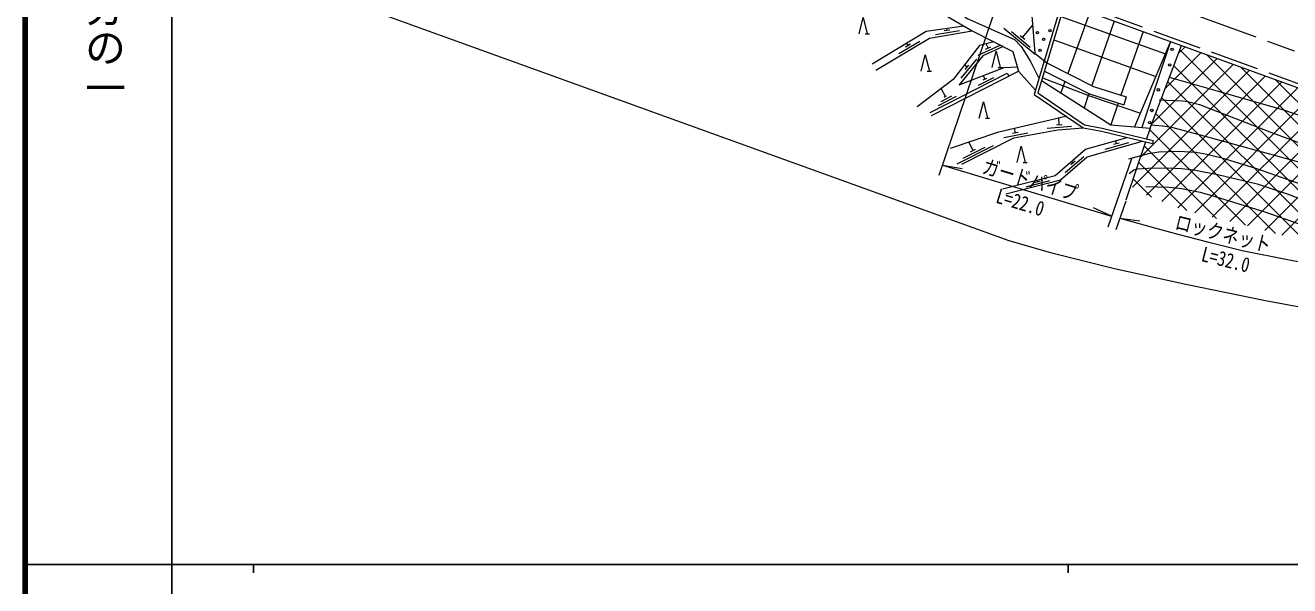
# Model space of a CAD drawing. Units: millimetres at full size, sheet at 1:1000; details may follow other scales. Extents: x 40000 to 680000, y 20000 to 380000.
# Drawn here: x 40000 to 195210, y 202409 to 271214 of the extents above; entities that cross this region are included whole.
import ezdxf
from ezdxf.enums import TextEntityAlignment as Align

# ---------------------------------------------------------------- set-up
doc = ezdxf.new("R2010")
doc.units = ezdxf.units.MM
doc.header["$LTSCALE"] = 1000
doc.linetypes.add('CHAIN', pattern=[18.5, 12, -1.5, 3.5, -1.5])
doc.linetypes.add('DASHED', pattern=[7.5, 6, -1.5])
for name, color, linetype, lineweight in [('M-BGD', 7, 'Continuous', 13), ('M-BMK', 2, 'CHAIN', 13), ('M-STR-HTXT', 7, 'Continuous', 13), ('M-TTL', 2, 'Continuous', 140), ('M-TTL-BAND', 7, 'Continuous', 25)]:
    doc.layers.add(name, color=color, linetype=linetype, lineweight=lineweight)
doc.styles.add('@ＭＳ ゴシック', font='')
doc.styles.add('ＭＳ ゴシック', font='')
doc.styles.get('@ＭＳ ゴシック').set_extended_font_data('@MS Gothic')
doc.styles.get('ＭＳ ゴシック').set_extended_font_data('MS Gothic')

msp = doc.modelspace()

# ---------------------------------------------------------------- hatches: boundary and pattern name
at = {"layer": 'M-BGD'}
h = msp.add_hatch(dxfattribs=at)
h.set_pattern_fill('USER', color=256, style=0, pattern_type=2)
h.set_pattern_definition([(45, (0, 0), (-1347.038, 1347.038), []), (135, (0, 0), (-1347.038, -1347.038), [])])
h.paths.add_polyline_path([(181910, 268743), (178063, 258595), (177625, 257285), (178466, 257082), (178372, 256693), (177498, 256905), (175680, 251471), (176987, 250627), (181180, 248889), (184590, 247901), (190147, 246572), (194988, 245243), (202249, 243267), (206523, 241483), (211019, 258173)])

# ---------------------------------------------------------------- linework, layer by layer
for p, q in [((167123, 272308), (179958, 267724)), ((170694, 272815), (167965, 265293)), ((173668, 271735), (170913, 263810)), ((143111, 270178), (143611, 270178)), ((151719, 270072), (154677, 270571)), ((152803, 270559), (153493, 270676)), ((153148, 270617), (153110, 270842)), ((160102, 270863), (163947, 267668)), ((161062, 270455), (163370, 268538)), ((162408, 269727), (163669, 271214)), ((177216, 270447), (174496, 262615)), ((147220, 267740), (149797, 269277)), ((148054, 268587), (148656, 268945)), ((148355, 268766), (148198, 269029)), ((156956, 267540), (159683, 268790)), ((157876, 268292), (158513, 268584)), ((158194, 268438), (157964, 268940)), ((162139, 269951), (162677, 269504)), ((166250, 269410), (178771, 264916)), ((180591, 269222), (176167, 258757)), ((180591, 269222), (177059, 258681)), ((178063, 258595), (181910, 268743)), ((154896, 264703), (156783, 267035)), ((150725, 265587), (151225, 265587)), ((151225, 260153), (161931, 265577)), ((155606, 266057), (155274, 266326)), ((155386, 265785), (155826, 266330)), ((159438, 266050), (159938, 266050)), ((151070, 260515), (160535, 265323)), ((157008, 263867), (158880, 264818)), ((157589, 264499), (158026, 264721)), ((157808, 264610), (157591, 265037)), ((160535, 265323), (160723, 264965)), ((167607, 264306), (167109, 262934)), ((152098, 261374), (154327, 262506)), ((152408, 261868), (153746, 262547)), ((152941, 262475), (152443, 263456)), ((152785, 262396), (153097, 262554)), ((170571, 262825), (169971, 261100)), ((174164, 261659), (173242, 259005)), ((157857, 259799), (158357, 259799)), ((166922, 259008), (166857, 259873)), ((160111, 257457), (163060, 258009)), ((161187, 257963), (161875, 258092)), ((161531, 258028), (161426, 258589)), ((165449, 258596), (168440, 258822)), ((166573, 258981), (167271, 259034)), ((154380, 254190), (158839, 256452)), ((155136, 254910), (157812, 256268)), ((156338, 255857), (155819, 256881)), ((172572, 255999), (175458, 256819)), ((173597, 256602), (174270, 256793)), ((173933, 256697), (173832, 257054)), ((177498, 256905), (175098, 249731)), ((178466, 257082), (178372, 256693)), ((156026, 255698), (156650, 256015)), ((167659, 253139), (169932, 255097)), ((168335, 254117), (168865, 254574)), ((162496, 254378), (162996, 254378)), ((168600, 254345), (168439, 254532)), ((162871, 251401), (165774, 252158)), ((163923, 251924), (164601, 252100)), ((164262, 252012), (164210, 252211))]:
    msp.add_line(p, q, dxfattribs=at)
for points in [[(72972, 301655), (75410, 300187), (90656, 295408), (122006, 290494), (215201, 256655), (223947, 253890), (245957, 250013), (245920, 248474), (255035, 247460), (273263, 244113), (289024, 245087), (303413, 249343), (311608, 250514), (311427, 252682), (361284, 261010), (404333, 267918), (495220, 282385), (564808, 293152)], [(121605, 290557), (126079, 286954), (146361, 277288), (152496, 272718), (156249, 270531), (161231, 268016), (161931, 265577), (163984, 263273)], [(130284, 287489), (130318, 286374), (148177, 277906), (155634, 272038), (161438, 269477), (162227, 268593), (162756, 267828), (163405, 266765), (164422, 264727)], [(163327, 275490), (163943, 267782), (165399, 266585), (171120, 263706), (175130, 262410), (174843, 261441)], [(167236, 274071), (163822, 262736), (169849, 258627), (172114, 258206), (178372, 256693)], [(167613, 273934), (164290, 262902), (170005, 259005), (172197, 258598), (178466, 257082)], [(142361, 270178), (142861, 272178), (143361, 270178)], [(143973, 266476), (150585, 270472), (155191, 271148)], [(144409, 265714), (151005, 269648), (156249, 270531)], [(158901, 269192), (157146, 268720), (153897, 264564), (149466, 261187)], [(160033, 268621), (157520, 267469), (154625, 263891), (160141, 266022), (161773, 266125)], [(149975, 265587), (150475, 267587), (150975, 265587)], [(158688, 266050), (159188, 268050), (159688, 266050)], [(165091, 265564), (170652, 262785), (174843, 261441)], [(164754, 264443), (173242, 259005), (178063, 258595), (177625, 257285)], [(164854, 264775), (170631, 262566), (176874, 260429)], [(180431, 264842), (186723, 263056), (194581, 260800), (205472, 257028), (211297, 254903), (212421, 254618), (214555, 253990), (215900, 253626), (218087, 253090), (219784, 252703), (221351, 252381), (223185, 252027), (224608, 251837), (230844, 250933), (236803, 249875), (243263, 249055), (245925, 248683)], [(157107, 259799), (157607, 261799), (158107, 259799)], [(179177, 262046), (182066, 261939), (182674, 261859), (184125, 261478), (192780, 258133), (199916, 255465)], [(153571, 256117), (159512, 258137), (167722, 260077)], [(154968, 254152), (161331, 257380), (166739, 258392), (169849, 258627)], [(178210, 258984), (179606, 258888), (180718, 258692), (182246, 258293), (185106, 257533), (196747, 254316)], [(159963, 251150), (166432, 252767), (170123, 256013), (175243, 257450)], [(160382, 250503), (167091, 252254), (170341, 255053), (177152, 256988)], [(161746, 254378), (162246, 256378), (162746, 254378)], [(175478, 254834), (177895, 255493), (179158, 255671), (181547, 255740), (183744, 255630), (185042, 255410), (186881, 254944), (191000, 253681), (197447, 251426)], [(175502, 253024), (176077, 253465), (176519, 253587), (177843, 253692), (180237, 253694), (181936, 253623), (183455, 253462), (186537, 252870), (191231, 251730), (195028, 250462), (200716, 248225)], [(177529, 251420), (180401, 251355), (181907, 251167), (184227, 250734), (185764, 250294), (192024, 248344), (196255, 246883)]]:
    msp.add_lwpolyline(points, dxfattribs=at)
at = {"layer": 'M-BGD', "linetype": 'DASHED'}
msp.add_lwpolyline([(120495, 291237), (122131, 290981), (215362, 257128), (224067, 254377), (246467, 250431), (246431, 248920), (255108, 247955), (273294, 244616), (288937, 245583), (303306, 249833), (311070, 250942), (310891, 253099), (361204, 261504), (404254, 268412), (495143, 282879), (564723, 293645)], dxfattribs=at)
at = {"layer": 'M-BGD'}
for centre in [(164235, 270300), (165772, 270540), (165007, 269494), (164560, 268143), (180775, 268275), (180487, 266347), (179071, 263287), (178282, 260758), (178020, 259261)]:
    msp.add_circle(centre, 150, dxfattribs=at)
at = {"layer": 'M-BMK'}
msp.add_line((75400, 311651), (209911, 262971), dxfattribs=at)
at = {"layer": 'M-STR-HTXT'}
for p, q in [((158814, 272462), (152151, 252758)), ((175791, 254838), (172885, 246443)), ((152578, 254021), (173349, 247782)), ((152578, 254021), (155005, 253649)), ((173349, 247782), (171118, 248809)), ((175090, 249614), (173872, 246096)), ((174367, 247523), (176800, 247200))]:
    msp.add_line(p, q, dxfattribs=at)
for points in [[(67359, 278548), (160748, 244796), (165669, 243366), (173693, 241362), (182464, 239416), (192243, 237416), (203490, 235347), (210176, 234279), (216844, 233280), (223714, 232383), (235069, 231039), (248523, 229765), (256656, 229248), (270107, 228541), (279163, 228455), (301504, 228508), (313878, 229018), (322553, 229586), (334780, 230466), (338163, 230646), (569537, 265802)], [(174367, 247523), (178770, 246297), (181462, 245567), (185103, 244646), (189374, 243572), (195146, 242438), (206243, 240405)]]:
    msp.add_lwpolyline(points, dxfattribs=at)
at = {"layer": 'M-TTL'}
msp.add_line((40000, 380000), (40000, 20000), dxfattribs=at)
at = {"layer": 'M-TTL-BAND'}
for p, q in [((58000, 370000), (58000, 20000)), ((40000, 205000), (579000, 205000)), ((68000, 205000), (68000, 204000)), ((168000, 205000), (168000, 204000))]:
    msp.add_line(p, q, dxfattribs=at)

# ---------------------------------------------------------------- texts
at = {"layer": 'M-STR-HTXT', "style": 'ＭＳ ゴシック', "width": 0.8}
for s, rotation, p in [('ガードパイプ', 343.28, (162949, 250852)), ('L=22.0', 343.28, (161728, 248073)), ('ロックネット', 345.884, (186678, 244233)), ('L=32.0', 345.884, (187009, 241023))]:
    msp.add_text(s, height=1833, rotation=rotation, dxfattribs=at).set_placement(p, align=Align.BOTTOM_CENTER)
at = {"layer": 'M-TTL-BAND', "style": '@ＭＳ ゴシック'}
msp.add_text('縮尺千分の一', height=3666, rotation=270, dxfattribs=at).set_placement((49777, 261030), align=Align.MIDDLE_RIGHT)

doc.saveas('drawing.dxf')
